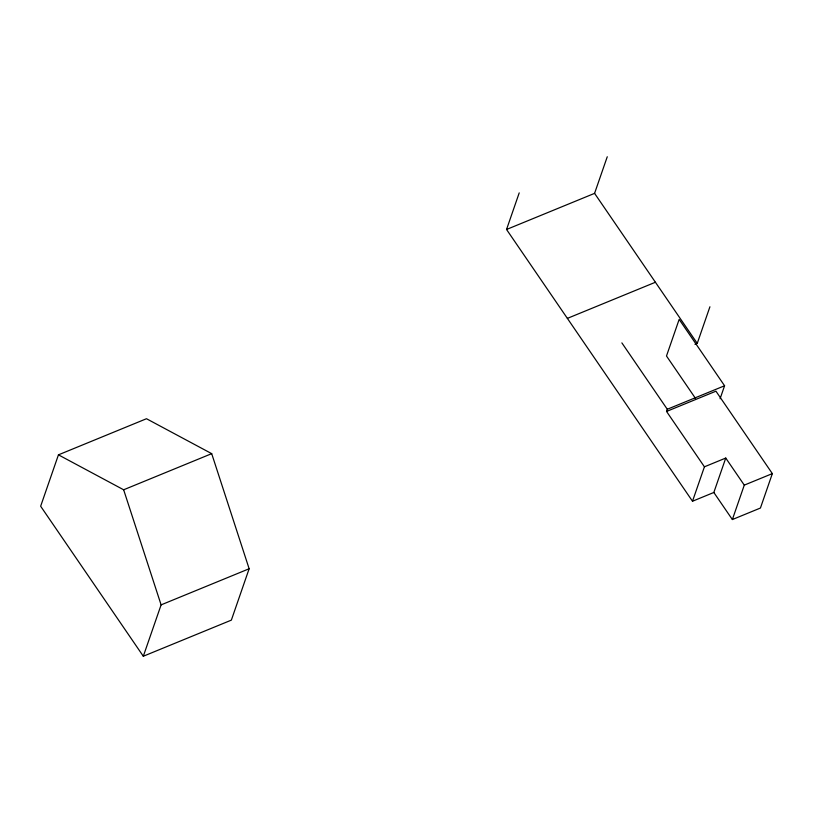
<?xml version="1.0" encoding="UTF-8"?>
<svg xmlns="http://www.w3.org/2000/svg" width="813" height="813" viewBox="0 0 813 813"><rect width="100%" height="100%" fill="white"/><g stroke="black" fill="none" stroke-linecap="round" stroke-linejoin="round"><path stroke-width="1.22" d="M58.445 454.843L40.65 506.225L143.312 656.243L231.359 620.126L249.144 568.754L211.695 453.654L146.482 418.725L58.445 454.843L123.647 489.782L161.106 604.872L143.312 656.243M713.834 492.475L732.361 519.548L744.281 485.127L725.755 458.054L713.834 492.475L692.503 501.235L506.54 229.479L519.212 192.874M506.54 229.479L594.577 193.362L607.26 156.757M692.503 501.235L704.424 466.814L666.538 411.449L667.29 409.264L724.576 385.769L679.16 319.397L666.487 356.003L695.582 398.522M694.963 344.316L697.249 343.381L709.922 306.775M720.084 398.756L724.576 385.769M666.538 411.449L715.938 391.185L772.35 473.613L760.429 508.034L732.361 519.548M123.647 489.782L211.695 453.654M567.372 318.381L655.41 282.253M161.106 604.872L249.144 568.754M704.424 466.814L725.755 458.054M744.281 485.127L772.35 473.613M594.577 193.362L697.249 343.381M621.874 342.893L667.29 409.264"/></g></svg>
